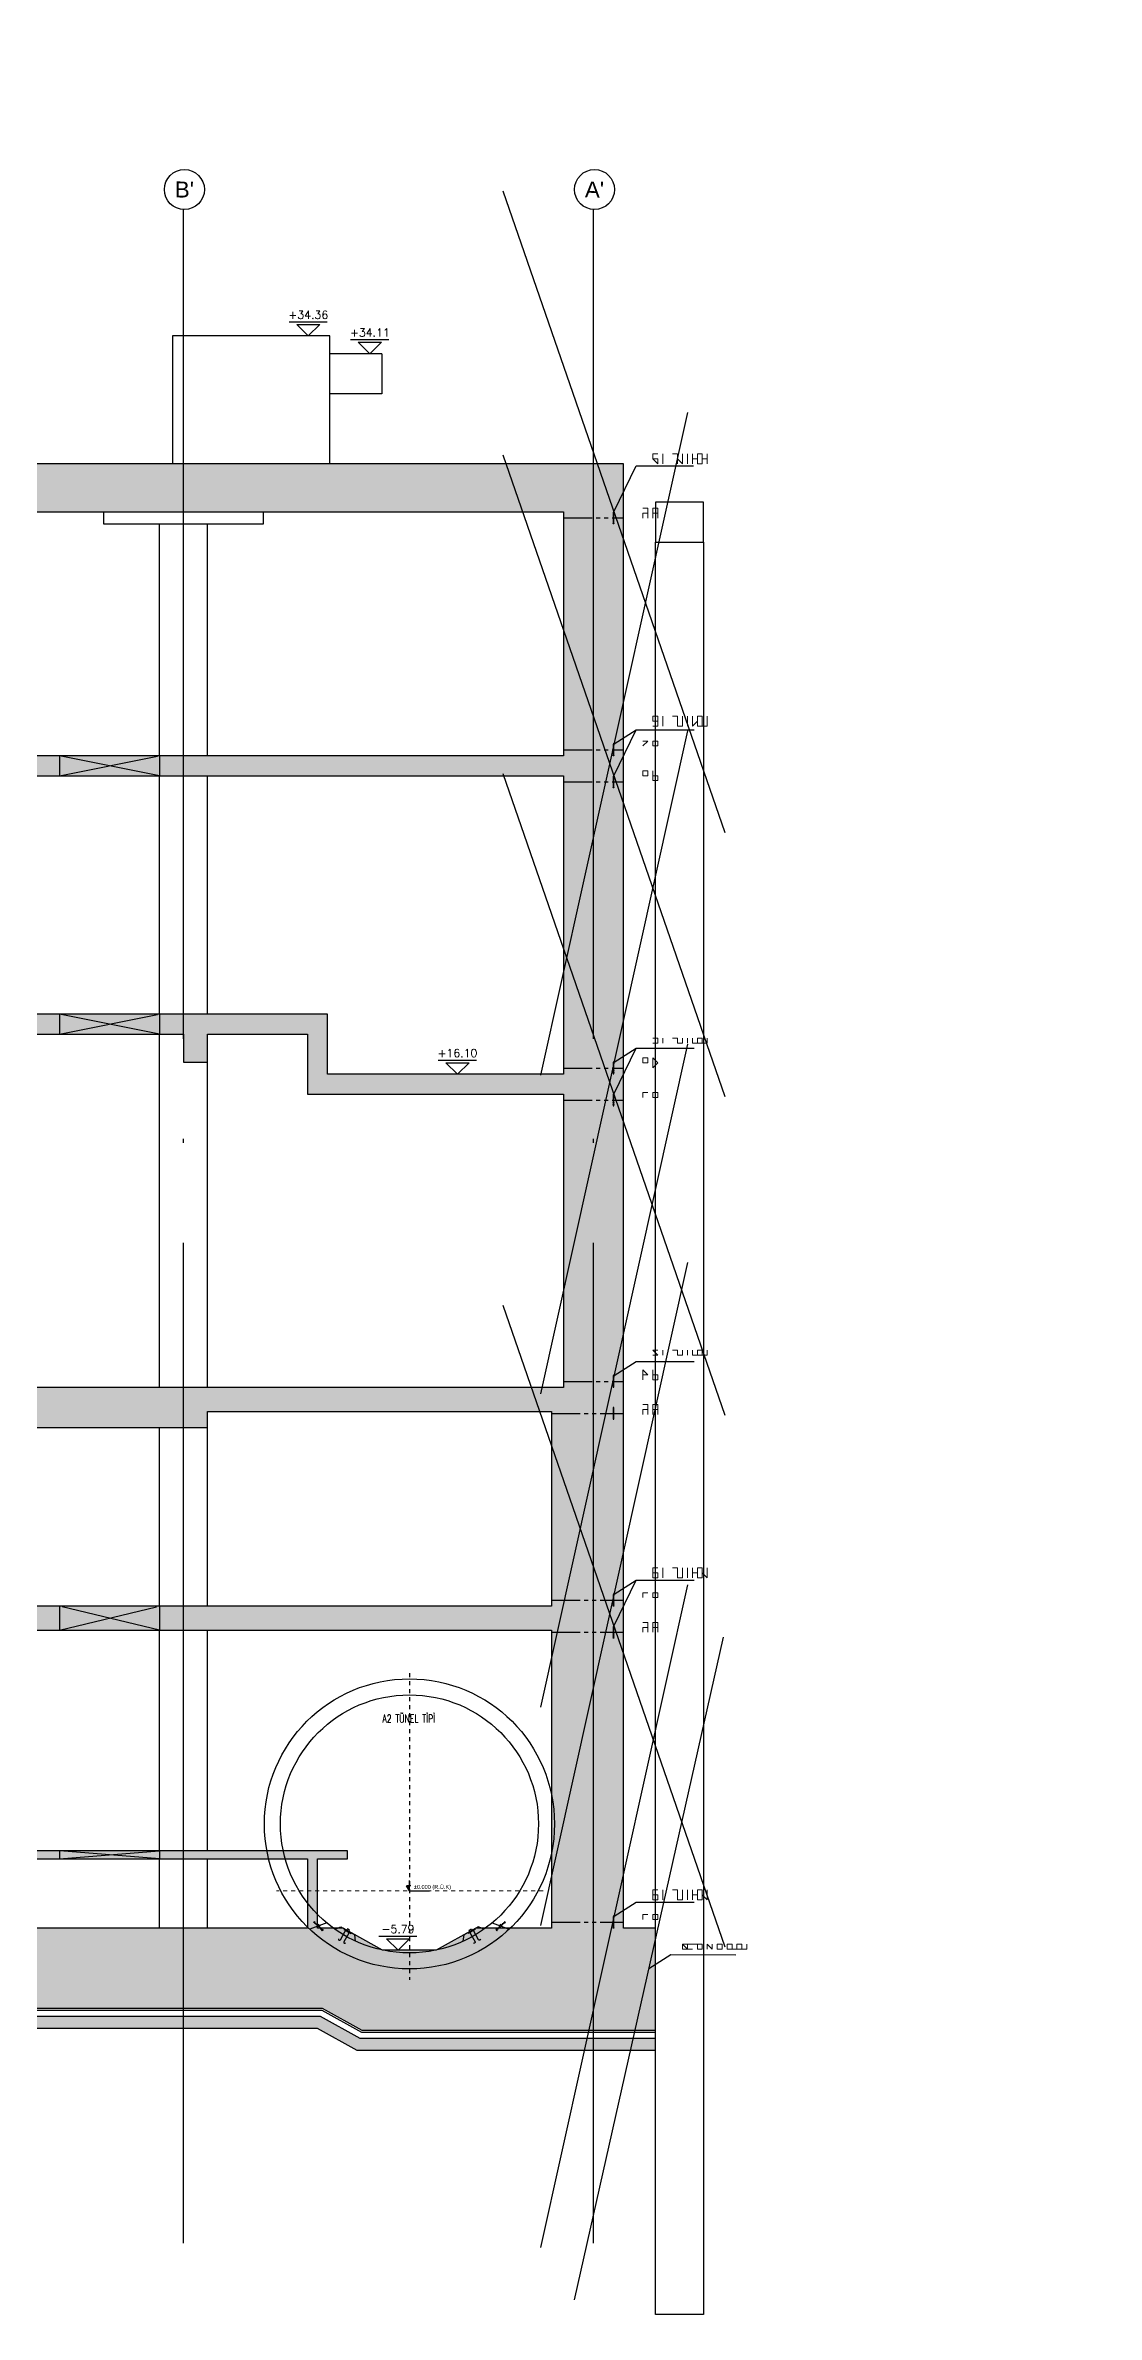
# Model space of a CAD drawing. Header units: millimetres. Extents: x 400382 to 401500, y 4543975 to 4544133.
# Drawn here: x 401087.6 to 401113.9, y 4544007.9 to 4544064.7 of the extents above; entities that cross this region are included whole.
import ezdxf
from ezdxf.enums import TextEntityAlignment as Align

# ---------------------------------------------------------------- set-up
doc = ezdxf.new("R2010")
doc.units = ezdxf.units.MM
for name, pattern in [('ACAD_ISO05W100', [33, 24, -3, 0, -3, 0, -3]), ('AKS', [3, 2.5, -0.25, 0, -0.25]), ('CONTINU', [0]), ('DASHDOT', [1, 0.5, -0.25, 0, -0.25]), ('DASHDOT2', [0.5, 0.25, -0.125, 0, -0.125]), ('HIDDEN', [0.375, 0.25, -0.125])]:
    doc.linetypes.add(name, pattern=pattern)
for name, color, linetype in [('aks prota', 2, 'AKS'), ('AXIS', 8, 'DASHDOT2'), ('caks prota', 4, 'Continuous'), ('görünüş prota', 4, 'Continuous'), ('inşaat derzi prota', 11, 'Continuous'), ('KALIP', 1, 'Continuous'), ('kesit prota', 1, 'Continuous'), ('kesit tarama prota', 252, 'Continuous'), ('KOT', 7, 'Continuous'), ('kot prota', 4, 'Continuous'), ('LINE V2', 7, 'Continuous'), ('merdiven prota', 2, 'Continuous'), ('not prota', 2, 'Continuous'), ('not çizgisi prota', 4, 'Continuous'), ('OLCU', 5, 'Continuous'), ('PRT-CST-rc_level', 6, 'Continuous'), ('PRT-CST-rc_levermark', 4, 'Continuous'), ('st_s_su tutucu', 2, 'Continuous'), ('st_s_ölçü', 4, 'Continuous'), ('taks prota', 7, 'Continuous'), ('WATER STOP_B', 5, 'Continuous')]:
    doc.layers.add(name, color=color, linetype=linetype)
doc.layers.add('PRT-Geo-Axis', color=12, linetype='DASHDOT', lineweight=18)
doc.layers.add('PRT-KD-kazik', color=172, linetype='Continuous', lineweight=25)
doc.styles.add('OLCU', font='romanstw.shx')
doc.styles.add('SIMPLXTW', font='simplxtw.shx', dxfattribs={"width": 0.6, "height": 125})
doc.styles.add('TAKS', font='Arial Unicode.ttf')
doc.styles.add('TEXT250', font='romanstw.shx', dxfattribs={"width": 0.8, "height": 25})
doc.styles.add('TUNNELCONSULT', font='Arial.ttf')
doc.dimstyles.new('1-50', dxfattribs={"dimtxt": 10, "dimasz": 4, "dimexe": 4, "dimexo": 8, "dimgap": 4, "dimtad": 1, "dimdec": 1, "dimrnd": 0.05, "dimzin": 9, "dimdsep": 46, "dimtxsty": 'OLCU', "dimblk1": 'OBLIQUE', "dimblk2": 'OBLIQUE', "dimsah": 1, "dimcen": 2, "dimdle": 4, "dimclrd": 4, "dimclre": 4, "dimclrt": 3, "dimadec": 1, "dimazin": 0, "dimtfac": 1, "dimtdec": 1, "dimtix": 1, "dimtmove": 2, "dimatfit": 3, "dimldrblk": 'OBLIQUE', "dimfxl": 1, "dimtvp": 1, "dimtolj": 1, "dimtzin": 1, "dimarcsym": 0})

# ---------------------------------------------------------------- blocks, each defined once
blk = doc.blocks.new('KOTK5')
at = {"layer": 'PRT-CST-rc_levermark'}
blk.add_line((216.6666666667443, 160), (-213.3333333332557, 160), dxfattribs=at)
blk.add_lwpolyline([(130, 130), (-130, 130), (0, 0)], close=True, dxfattribs=at)
at = {"layer": 'PRT-CST-rc_level', "style": 'OLCU'}
blk.add_attdef('000.00', text='', height=90, dxfattribs=at).set_placement((0, 193.1381784435362), align=Align.CENTER)
blk = doc.blocks.new('_Oblique')
at = {"layer": 'st_s_ölçü', "lineweight": -2}
blk.add_line((-0.5, -0.5), (0.5, 0.5), dxfattribs=at)
blk = doc.blocks.new('D')
at = {"layer": 'st_s_su tutucu', "linetype": 'CONTINU', "ltscale": 0.2}
for p, q in [((-39987.83090962706, 52508.18991963421), (-39992.63090966878, 52508.18991966914)), ((-39992.63090966878, 52508.18991966914), (-39992.63090980848, 52507.38991968935)), ((-39992.63090980848, 52507.38991968935), (-39990.63090962501, 52506.05655179494)), ((-39992.63090980848, 52448.98991960261), (-39990.63090962501, 52450.32328749701)), ((-39992.63090966878, 52448.18991962282), (-39992.63090980848, 52448.98991960261)), ((-39987.83090962706, 52448.18991965774), (-39992.63090966878, 52448.18991962282)), ((-39990.63090992199, 52478.65671955824), (-39991.93117670823, 52478.6567195757)), ((-39991.93117670823, 52478.6567195757), (-39991.93117659182, 52477.72311959402)), ((-39991.93117659182, 52477.72311959402), (-39990.63090987367, 52477.72311951835)), ((-39990.6309096902, 52498.50671976196), (-39991.53117650332, 52498.50671977942)), ((-39991.53117650332, 52498.50671977942), (-39991.53117639622, 52497.87311976865)), ((-39991.53117639622, 52497.87311976865), (-39990.63090970417, 52497.87311978029)), ((-39990.63090980196, 52488.50671968629), (-39991.53117661508, 52488.50671963972)), ((-39991.53117661508, 52488.50671963972), (-39991.53117662905, 52487.87311965806)), ((-39991.53117662905, 52487.87311965806), (-39990.630909937, 52487.87311964059)), ((-39991.53117661508, 52467.87311965223), (-39991.53117662905, 52468.5067196339)), ((-39991.53117662905, 52468.5067196339), (-39990.630909937, 52468.50671965136)), ((-39990.63090980196, 52467.87311960567), (-39991.53117661508, 52467.87311965223)), ((-39991.53117650332, 52457.87311951254), (-39991.53117639622, 52458.50671952331)), ((-39991.53117639622, 52458.50671952331), (-39990.63090970417, 52458.50671951166)), ((-39990.6309096902, 52457.87311953), (-39991.53117650332, 52457.87311951254)), ((-39990.63090962501, 52506.05655179494), (-39990.6309096902, 52498.50671976196)), ((-39990.63090970417, 52497.87311978029), (-39990.63090980196, 52488.50671968629)), ((-39990.630909937, 52487.87311964059), (-39990.63090992199, 52478.65671955824)), ((-39990.630909937, 52468.50671965136), (-39990.63090992199, 52477.72311973372)), ((-39990.63090970417, 52458.50671951166), (-39990.63090980196, 52467.87311960567)), ((-39990.63090962501, 52450.32328749701), (-39990.6309096902, 52457.87311953)), ((-39989.83090974534, 52506.05655187643), (-39987.83090964103, 52507.38991968935)), ((-39989.83090955907, 52498.50671965136), (-39989.83090974534, 52506.05655187643)), ((-39988.9306429881, 52498.50671966883), (-39989.83090955907, 52498.50671965136)), ((-39989.83090992229, 52488.50671961062), (-39989.83090981984, 52497.87311973373)), ((-39989.83090981984, 52497.87311973373), (-39988.93064300207, 52497.87311962313)), ((-39988.93064335132, 52488.50671965136), (-39989.83090992229, 52488.50671961062)), ((-39989.83091007002, 52478.65671960481), (-39989.8309099316, 52487.87311978029)), ((-39989.8309099316, 52487.87311978029), (-39988.93064311383, 52487.87311964059)), ((-39988.53064343977, 52478.65671965137), (-39989.83091007002, 52478.65671960481)), ((-39989.83090998934, 52477.72311965805), (-39988.53064344908, 52477.72311964058)), ((-39989.83091007002, 52477.72311968715), (-39989.8309099316, 52468.50671951166)), ((-39989.8309099316, 52468.50671951166), (-39988.93064311383, 52468.50671965136)), ((-39988.93064335132, 52467.87311964059), (-39989.83090992229, 52467.87311968134)), ((-39989.83090992229, 52467.87311968134), (-39989.83090981984, 52458.50671955823)), ((-39989.83090981984, 52458.50671955823), (-39988.93064300207, 52458.50671966883)), ((-39988.9306429881, 52457.87311962313), (-39989.83090955907, 52457.87311964059)), ((-39989.83090955907, 52457.87311964059), (-39989.83090974534, 52450.32328741552)), ((-39989.83090974534, 52450.32328741552), (-39987.83090964103, 52448.98991960261)), ((-39988.93064300207, 52497.87311962313), (-39988.9306429881, 52498.50671966883)), ((-39988.93064311383, 52487.87311964059), (-39988.93064335132, 52488.50671965136)), ((-39988.93064311383, 52468.50671965136), (-39988.93064335132, 52467.87311964059)), ((-39988.93064300207, 52458.50671966883), (-39988.9306429881, 52457.87311962313)), ((-39988.53064344908, 52477.72311964058), (-39988.53064343977, 52478.65671965137)), ((-39987.83090964103, 52507.38991968935), (-39987.83090962706, 52508.18991963421)), ((-39987.83090964103, 52448.98991960261), (-39987.83090962706, 52448.18991965774))]:
    blk.add_line(p, q, dxfattribs=at)
blk = doc.blocks.new('KESITKOT')
at = {"layer": 'KOT', "linetype": 'Continuous'}
h = blk.add_hatch(dxfattribs=at)
h.set_pattern_fill('ANSI31', color=5, scale=200, angle=45, style=0)
h.set_pattern_definition([(90, (63253.65262141547, -35392.01672234735), (25, 5.329070518200751e-15), [])])
h.paths.add_polyline_path([(-149.9999999999854, 259.8076211353182), (1.455191522836685e-11, 259.8076211353182), (1.455191522836685e-11, 0)])
at = {"layer": 'KOT', "color": 4, "linetype": 'Continuous'}
for p, q in [((75, 259.8076211353182), (-150, 259.8076211353182)), ((0, 0), (-150, 259.8076211353182)), ((0, 0), (0, 519.6152422706364)), ((0, 0), (1000.000000000007, 0))]:
    blk.add_line(p, q, dxfattribs=at)
at = {"layer": 'KOT', "color": 7, "linetype": 'Continuous', "style": 'SIMPLXTW', "width": 0.7}
blk.add_attdef('%%P0.000', (216.1604628276546, 100), '', height=200, dxfattribs=at)
blk = doc.blocks.new('A$C05c5180b')
at = {"layer": 'AXIS', "color": 8, "linetype": 'DASHDOT', "ltscale": 3}
blk.add_line((909.3912549589586, 7722.44834685266), (909.3912549589586, 60.11717005832179), dxfattribs=at)
at = {"layer": 'KALIP'}
for p, q in [((-1158.216603603883, 1480.347913935642), (-1584.995128196402, 1325.013234358143)), ((-955.1455081848253, 1323.956508458934), (-805.5578237442824, 1383.127896259837)), ((-805.5578237442824, 1383.127896259837), (-459.0858499222377, 1183.234996546445)), ((-435.4375488256046, 1024.117156507506), (-459.0858499222377, 1183.234996546445)), ((2254.126142296038, 1024.083354348644), (2277.779467113636, 1183.234996546445)), ((2624.251440935739, 1383.127896259837), (2277.779467113636, 1183.234996546445)), ((2773.87997485706, 1323.94034990633), (2624.251440935739, 1383.127896259837)), ((2976.999113512487, 1480.347913935642), (3403.777638114319, 1325.013234358143))]:
    blk.add_line(p, q, dxfattribs=at)
at = {"layer": 'KALIP', "elevation": 1.568325220887654e-10}
for points in [[(-638.3178820060275, 1332.820720274904), (-658.307197091257, 1298.173479363119), (-606.3364765754086, 1268.18941344331), (-586.3470859328227, 1302.836785317777)], [(2457.011499197484, 1332.820720274904), (2477.000814282655, 1298.173479363119), (2425.030093766836, 1268.18941344331), (2405.04070312425, 1302.836785317777)]]:
    blk.add_lwpolyline(points, close=True, dxfattribs=at)
at = {"layer": 'KALIP'}
for radius in [3625.000000001637, 3225.000000001637]:
    blk.add_circle((909.3912549589586, 3955.348112577434), radius, dxfattribs=at)
at = {"layer": 'LINE V2', "color": 4, "elevation": 1.568325220887654e-10}
for points in [[(-861.3635213346279, 1086.293389983126, 0.9999999999999999), (-818.0545246068796, 1061.306777518941), (-695.6201235323388, 1273.5208614851, -0.414213562373095), (-668.3018798556004, 1280.849815190537), (-616.3310837822792, 1250.865880233527, -0.414213562373095), (-609.0021300768421, 1223.547636556745), (-731.436531151383, 1011.3335525906, 0.9999999999999999), (-688.1275344195601, 986.3469401240873, -0.9999999999999999)], [(2680.057138526085, 1086.293389983126, -0.9999999999999999), (2636.748141798336, 1061.306777518941), (2514.313740723795, 1273.5208614851, 0.414213562373095), (2486.995497046999, 1280.849815190537), (2435.024700973678, 1250.865880233527, 0.414213562373095), (2427.695747268241, 1223.547636556745), (2550.130148342781, 1011.3335525906, -0.9999999999999999), (2506.821151611017, 986.3469401240873, 0.9999999999999999)]]:
    blk.add_lwpolyline(points, format="xyb", dxfattribs=at)
for points in [[(-728.9344752744364, 1315.831072640387), (-555.6984883634141, 1215.884622783684), (-545.7038433777343, 1233.208221474786), (-718.9398302887857, 1333.154671331489)], [(2547.628092465893, 1315.831072640387), (2374.392105554842, 1215.884622783684), (2364.397460569191, 1233.208221474786), (2537.633447480213, 1333.154671331489)]]:
    blk.add_lwpolyline(points, close=True, dxfattribs=at)
at = {"layer": 'PRT-Geo-Axis', "linetype": 'DASHDOT', "ltscale": 3}
blk.add_line((4252.075579508499, 2280.348112586751), (-2415.337623733329, 2280.348112586747), dxfattribs=at)
at = {"layer": 'WATER STOP_B', "color": 3}
for points in [[(-1339.394592402969, 1404.533478117613, 0.5773502691895264), (-1338.563254702429, 1407.896345588633), (-1367.678902246902, 1435.901010371617, 0.5773502691896774), (-1371.006899756656, 1434.939536203816), (-1377.564772060156, 1408.412102845774, -0.5773502691898074), (-1380.892769569866, 1407.450628678002), (-1419.009971933134, 1444.113370697327), (-1423.690610489663, 1439.247044906377), (-1427.115489067583, 1442.541238392889), (-1422.434850510894, 1447.407564183657), (-1449.637249548163, 1473.571985399685), (-1454.317888104735, 1468.705659608793), (-1457.742766682612, 1471.999853095287), (-1453.062128125937, 1476.866178886157), (-1470.262310319697, 1493.410043686126), (-1487.868070861383, 1489.531594276574), (-1492.192412500066, 1493.690929486813), (-1467.236401238682, 1519.636979319323), (-1462.912059599825, 1515.477644109124), (-1466.102975109548, 1497.734385325213), (-1448.902792915716, 1481.190520524946), (-1444.222154359217, 1486.056846315747), (-1440.797275781253, 1482.762652829184), (-1445.477914337811, 1477.896327038306), (-1418.275515300644, 1451.731905822464), (-1413.594876744086, 1456.598231613334), (-1410.169998166166, 1453.304038126793), (-1414.850636722724, 1448.43771233593), (-1383.391193850926, 1418.178685792212, 0.5773502691899163), (-1380.06319634126, 1419.140159959941), (-1373.78243660451, 1444.546637494404, -0.5773502691894145), (-1370.454439094799, 1445.508111662122), (-1328.855492504255, 1405.496480362697, -0.5773502691898413), (-1329.686830204781, 1402.133612891666), (-1354.829865038613, 1394.86967161149, 0.5773502691890604), (-1355.661202739095, 1391.506804140474), (-1324.201759867297, 1361.247777596687), (-1319.521121310696, 1366.114103387543), (-1316.096242732703, 1362.819909901027), (-1320.776881289363, 1357.953584110179), (-1293.574482252297, 1331.789162894293), (-1288.893843695594, 1336.655488685061), (-1285.468965117645, 1333.361295198512), (-1290.149603674334, 1328.494969407708), (-1272.949421480414, 1311.951104607484), (-1255.343660938932, 1315.829554017389), (-1251.019319300191, 1311.67021880703), (-1275.975330561603, 1285.724168974415), (-1280.299672200374, 1289.88350418468), (-1277.108756690868, 1307.626762968932), (-1294.308938884627, 1324.170627768959), (-1298.989577441171, 1319.304301978085), (-1302.414456019018, 1322.598495464601), (-1297.733817462387, 1327.464821255366), (-1324.936216499598, 1353.629242471434), (-1329.616855056142, 1348.762916680564), (-1333.041733634003, 1352.05711016705), (-1328.361095077344, 1356.923435957873), (-1366.478297440597, 1393.586177977104, -0.5773502691892097), (-1365.646959740101, 1396.949045448149)], [(3158.177102320886, 1404.533478117613, -0.5773502691895264), (3157.345764620346, 1407.896345588633), (3186.461412164819, 1435.901010371617, -0.5773502691896774), (3189.789409674573, 1434.939536203816), (3196.347281978073, 1408.412102845774, 0.5773502691898074), (3199.675279487783, 1407.450628678002), (3237.792481851051, 1444.113370697327), (3242.47312040758, 1439.247044906377), (3245.8979989855, 1442.541238392889), (3241.217360428811, 1447.407564183657), (3268.41975946608, 1473.571985399685), (3273.100398022652, 1468.705659608793), (3276.525276600529, 1471.999853095287), (3271.844638043855, 1476.866178886157), (3289.044820237614, 1493.410043686126), (3306.6505807793, 1489.531594276574), (3310.974922417983, 1493.690929486813), (3286.0189111566, 1519.636979319323), (3281.694569517742, 1515.477644109124), (3284.885485027466, 1497.734385325213), (3267.685302833634, 1481.190520524946), (3263.004664277134, 1486.056846315747), (3259.57978569917, 1482.762652829184), (3264.260424255728, 1477.896327038306), (3237.058025218561, 1451.731905822464), (3232.377386662003, 1456.598231613334), (3228.952508084083, 1453.304038126793), (3233.633146640641, 1448.43771233593), (3202.173703768844, 1418.178685792212, -0.5773502691899163), (3198.845706259177, 1419.140159959941), (3192.564946522427, 1444.546637494404, 0.5773502691894145), (3189.236949012717, 1445.508111662122), (3147.638002422173, 1405.496480362697, 0.5773502691898413), (3148.469340122698, 1402.133612891666), (3173.61237495653, 1394.86967161149, -0.5773502691890604), (3174.443712657012, 1391.506804140474), (3142.984269785215, 1361.247777596687), (3138.303631228613, 1366.114103387543), (3134.87875265062, 1362.819909901027), (3139.55939120728, 1357.953584110179), (3112.356992170215, 1331.789162894293), (3107.676353613511, 1336.655488685061), (3104.251475035562, 1333.361295198512), (3108.932113592251, 1328.494969407708), (3091.731931398332, 1311.951104607484), (3074.126170856849, 1315.829554017389), (3069.801829218108, 1311.67021880703), (3094.75784047952, 1285.724168974415), (3099.082182118291, 1289.88350418468), (3095.891266608785, 1307.626762968932), (3113.091448802545, 1324.170627768959), (3117.772087359088, 1319.304301978085), (3121.196965936935, 1322.598495464601), (3116.516327380305, 1327.464821255366), (3143.718726417515, 1353.629242471434), (3148.399364974059, 1348.762916680564), (3151.824243551921, 1352.05711016705), (3147.143604995261, 1356.923435957873), (3185.260807358514, 1393.586177977104, 0.5773502691892097), (3184.429469658018, 1396.949045448149)]]:
    blk.add_lwpolyline(points, format="xyb", close=True, dxfattribs=at)
at = {"layer": 'OLCU'}
ref = blk.add_blockref('KESITKOT', (909.3912549589586, 2280.348112586749), dxfattribs=dict(at, xscale=0.4999999999987873, yscale=0.4999999999987873, zscale=0.4999999999987873))
ref.add_attrib('%%P0.000', '%%P0.000 (R.Ü.K)', (1017.471486372786, 2330.348112586749), dxfattribs={"layer": 'KOT', "color": 1, "linetype": 'Continuous', "height": 100, "style": 'TUNNELCONSULT'})
at = {"layer": 'not prota', "style": 'TEXT250', "width": 0.7}
blk.add_text('A2 TÜNEL TİPİ', height=200, dxfattribs=at).set_placement((891.3685132012033, 6585.382700727812), align=Align.MIDDLE_CENTER)

msp = doc.modelspace()

# ---------------------------------------------------------------- hatches: boundary and pattern name
at = {"layer": 'kesit tarama prota'}
h = msp.add_hatch(color=256, dxfattribs=at)
h.dxf.hatch_style = 1
h.paths.add_polyline_path([(401060.7509246115, 4544054.199164851), (401060.7509246115, 4544057.199164851), (401060.3801042184, 4544057.199164851), (401060.3801042184, 4544052.99916485), (401089.0492861494, 4544052.99916485), (401093.0492861494, 4544052.99916485), (401100.5492876982, 4544052.99916485), (401100.5492876982, 4544046.899164851), (401082.0260924294, 4544046.899164851), (401082.0260924294, 4544046.399164851), (401100.5492876982, 4544046.399164851), (401100.5492876982, 4544038.939164851), (401094.6492876983, 4544038.939164851), (401094.6492876983, 4544040.439164851), (401082.0260924294, 4544040.439164851), (401082.0260924294, 4544039.939164851), (401091.0492861459, 4544039.939164851), (401091.0492861459, 4544039.239164851), (401091.6492861463, 4544039.239164851), (401091.6492861463, 4544039.939164851), (401094.1492876983, 4544039.939164851), (401094.1492876983, 4544038.439164851), (401100.5492876982, 4544038.439164851), (401100.5492876982, 4544031.109164851), (401082.0260924294, 4544031.109164851), (401082.0260924294, 4544030.109164851), (401091.6492861463, 4544030.109164851), (401091.6492861463, 4544030.509164851), (401100.2492876982, 4544030.509164851), (401100.2492876982, 4544025.649164851), (401081.7993163501, 4544025.649164851), (401081.7993163501, 4544025.049164851), (401100.2492876982, 4544025.049164851), (401100.2492876982, 4544017.599164851), (401098.3586209968, 4544017.599164851), (401097.3693314567, 4544017.049164851), (401096.0292422033, 4544017.049164851), (401095.0399526632, 4544017.599164851), (401094.3987081731, 4544017.599164851), (401094.3987081731, 4544019.329164851), (401095.149286146, 4544019.329164851), (401095.149286146, 4544019.529164851), (401066.2492861459, 4544019.529164851), (401066.2492861459, 4544019.329164851), (401066.9987089769, 4544019.329164851), (401066.9987089769, 4544017.599164851), (401066.3586180345, 4544017.599164851), (401065.3693284944, 4544017.049164851), (401064.029239241, 4544017.049164851), (401063.0399497007, 4544017.599164851), (401061.149286146, 4544017.599164851), (401061.149286146, 4544025.049164851), (401077.0492861459, 4544025.049164851), (401077.0492861459, 4544024.449164851), (401077.8492967125, 4544024.449164851), (401077.8492967125, 4544025.049164851), (401079.5993163469, 4544025.049164851), (401079.5993163469, 4544025.649164851), (401061.1509348645, 4544025.649164851), (401061.1509348645, 4544030.109164851), (401078.850513363, 4544030.109164851), (401078.850513363, 4544031.109164851), (401077.9826482239, 4544031.109164851), (401077.9826482239, 4544033.409164851), (401078.477075415, 4544033.409164851), (401078.477075415, 4544033.809164851), (401070.5662403584, 4544033.809164851), (401070.5662403584, 4544033.409164851), (401077.6118278303, 4544033.409164851), (401077.6118278303, 4544031.109164851), (401069.3551557653, 4544031.109164851), (401069.3551557653, 4544033.809164851), (401062.1609781119, 4544033.809164851), (401062.1609781119, 4544033.409164851), (401062.6554053032, 4544033.409164851), (401062.655405303, 4544031.109164851), (401059.3492861462, 4544031.109164851), (401059.3492861462, 4544017.851146451), (401058.5492877001, 4544017.851146449), (401058.5492877001, 4544015.049164851), (401078.6624856114, 4544015.049164851), (401078.9374856113, 4544015.599164851), (401079.0993163469, 4544015.599164851), (401079.0993163469, 4544017.599164851), (401067.2487089694, 4544017.599164851), (401067.2487089694, 4544019.329164851), (401094.1487081803, 4544019.329164851), (401094.1487081803, 4544017.599164851), (401082.2993163501, 4544017.599164851), (401082.2993163501, 4544015.599164851), (401094.5213753022, 4544015.599164851), (401095.5106648423, 4544015.049164851), (401097.8879088177, 4544015.049164851), (401098.8771983581, 4544015.049164851), (401102.8492874843, 4544015.049164851), (401102.8492874843, 4544017.59916485), (401102.0492876982, 4544017.59916485), (401102.0492876982, 4544054.199164851)])
h.paths.add_polyline_path([(401068.8447652801, 4544033.409164851), (401068.8447652801, 4544031.109164851), (401063.0262256961, 4544031.109164851), (401063.0262256961, 4544033.409164851)], flags=16)
h = msp.add_hatch(dxfattribs=at)
h.set_pattern_fill('AR-CONC', color=253, scale=0.001, angle=3.428637946617671e-11)
h.set_pattern_definition([(50.00000000003427, (401279.7397974755, 4543709.659362201), (0.1821846689960135, -0.01593908553879405), [0.01905, -0.20955]), (355.0000000000343, (401279.7397974755, 4543709.659362201), (-0.03524342142508365, 0.1910568452390141), [0.01524, -0.16764058417]), (100.4514447000342, (401279.7549794824, 4543709.658033947), (0.1469412470902485, 0.1751177519122831), [0.01619000879999999, -0.1780902445999997]), (46.18420000003428, (401279.7397974755, 4543709.710162201), (0.2710790408921551, -0.04204232793256493), [0.028575, -0.314325]), (96.6355576100341, (401279.7623873753, 4543709.7066587), (0.2374041340513549, 0.2474261245978636), [0.02428502313999998, -0.2671356081599997]), (351.1841511700343, (401279.7397974755, 4543709.710162201), (0.237404134064829, 0.2474261245856747), [0.02285996707, -0.25145973192]), (21.00000000003428, (401279.7651974754, 4543709.6974622), (0.1516143912691937, -0.1022651981869969), [0.01905, -0.20955]), (326.0000000000343, (401279.7651974754, 4543709.6974622), (0.06180202834753685, 0.1841879661223562), [0.01524, -0.16764]), (71.45144500003427, (401279.777832008, 4543709.6889401), (0.2134164192786671, 0.08192276888603296), [0.0161900088, -0.1780899376]), (37.50000000003422, (401279.7397974755, 4543709.659362201), (0.00308860325054122, 0.08455503887315496), [0, -0.1656079999999995, 0, -0.1701799999999995, 0, -0.1682749999999995]), (7.500000000034292, (401279.7397974755, 4543709.659362201), (0.0668196625102458, 0.1001805748181595), [0, -0.09702799999999993, 0, -0.1617979999999999, 0, -0.06413499999999997]), (327.5000000000343, (401279.6831554754, 4543709.659362201), (0.1355905951668748, -0.005728743992592289), [0, -0.0635, 0, -0.19812, 0, -0.26289]), (317.5000000000343, (401279.6577554755, 4543709.659362201), (0.1481291813860028, 0.02542649103342167), [0, -0.08255000000000001, 0, -0.131572, 0, -0.18669])])
h.paths.add_polyline_path([(401063.4588041438, 4544014.849164851), (401062.0162732191, 4544014.851146451), (401058.5492877015, 4544014.851146451), (401058.5492877015, 4544014.551146451), (401061.938486615, 4544014.551146451), (401063.3810175397, 4544014.549164851), (401078.9715026058, 4544014.549164851), (401079.2465026057, 4544015.099164851), (401094.3917309619, 4544015.099164851), (401095.381020502, 4544014.549164851), (401098.0175531581, 4544014.549164851), (401099.0068426982, 4544014.549164851), (401102.8492874843, 4544014.549164851), (401102.8492874843, 4544014.849164851), (401098.929056094, 4544014.849164851), (401097.9397665539, 4544014.849164851), (401095.4588071061, 4544014.849164851), (401094.469517566, 4544015.399164851), (401079.0610924091, 4544015.399164851), (401078.7860924092, 4544014.849164851)])

# ---------------------------------------------------------------- linework, layer by layer
at = {"layer": 'aks prota', "ltscale": 10}
for p, q in [((401091.0492861459, 4544009.724315195), (401091.0492861459, 4544060.552820121)), ((401101.2992876982, 4544009.724315195), (401101.2992876982, 4544060.552820121))]:
    msp.add_line(p, q, dxfattribs=at)
at = {"layer": 'caks prota', "ltscale": 0.05}
for centre in [(401091.0739978529, 4544061.052209079), (401101.3239994051, 4544061.052209079)]:
    msp.add_circle(centre, 0.5, dxfattribs=at)
at = {"layer": 'görünüş prota'}
for p, q in [((401090.4492861463, 4544046.899164851), (401090.4492861463, 4544052.699164851)), ((401091.6492861463, 4544046.899164851), (401091.6492861463, 4544052.699164851)), ((401090.4492861463, 4544040.439164851), (401090.4492861463, 4544046.399164851)), ((401091.6492861463, 4544040.439164851), (401091.6492861463, 4544046.399164851)), ((401090.4492861463, 4544031.109164851), (401090.4492861463, 4544039.939164851)), ((401091.6492861463, 4544031.109164851), (401091.6492861463, 4544039.239164851)), ((401090.4492861463, 4544025.649164851), (401090.4492861463, 4544030.109164851)), ((401091.6492861463, 4544025.649164851), (401091.6492861463, 4544030.109164851)), ((401090.4492861461, 4544019.529164851), (401090.4492861461, 4544025.049164851)), ((401091.6492861458, 4544019.529164851), (401091.6492861458, 4544025.049164851)), ((401090.4492861461, 4544017.599164851), (401090.4492861461, 4544019.329164851)), ((401091.6492861458, 4544017.599164851), (401091.6492861458, 4544019.329164851)), ((401078.9683873109, 4544015.549164851), (401094.508410868, 4544015.549164851)), ((401094.508410868, 4544015.549164851), (401095.4977004083, 4544014.99916485)), ((401095.4977004083, 4544014.99916485), (401102.8492874843, 4544014.99916485))]:
    msp.add_line(p, q, dxfattribs=at)
for points in [[(401094.7092876981, 4544054.199164851), (401094.7092876981, 4544057.399164851), (401090.775594305, 4544057.399164851), (401090.775594305, 4544054.199164851)], [(401096.0092876982, 4544056.949164851), (401096.0092876982, 4544055.949164851), (401094.7092876981, 4544055.949164851)], [(401096.0092876982, 4544056.949164851), (401094.7092876984, 4544056.949164851)], [(401089.0492861494, 4544052.99916485), (401089.0492861494, 4544052.699164851), (401093.0492861459, 4544052.699164851), (401093.0492861494, 4544052.99916485)], [(401058.5492877015, 4544014.55114645), (401061.938486615, 4544014.551146451), (401063.3810175397, 4544014.549164851), (401078.9715026058, 4544014.549164851), (401079.2465026057, 4544015.099164851), (401094.3917309619, 4544015.099164851), (401095.381020502, 4544014.549164851), (401098.0175531581, 4544014.549164851), (401099.0068426982, 4544014.549164851), (401102.8492874843, 4544014.549164851), (401102.8492874843, 4544015.599164851), (401102.8492874843, 4544015.599164851)], [(401058.5492877015, 4544014.851146448), (401062.0162732191, 4544014.851146451), (401063.4588041438, 4544014.849164851), (401078.7860924092, 4544014.849164851), (401079.0610924091, 4544015.399164851), (401094.469517566, 4544015.399164851), (401095.4588071061, 4544014.849164851), (401097.9397665539, 4544014.849164851), (401098.929056094, 4544014.849164851), (401102.8492874843, 4544014.849164851)]]:
    msp.add_lwpolyline(points, dxfattribs=at)
at = {"layer": 'inşaat derzi prota', "linetype": 'ACAD_ISO05W100', "ltscale": 0.03}
for points in [[(401100.5492876982, 4544052.84916485), (401102.0492876982, 4544052.84916485)], [(401100.5492876982, 4544047.04916485), (401102.0492876982, 4544047.04916485)], [(401100.5492876982, 4544046.24916485), (401102.0492876982, 4544046.24916485)], [(401100.5492876982, 4544039.08916485), (401102.0492876982, 4544039.08916485)], [(401100.5492876982, 4544038.28916485), (401102.0492876982, 4544038.28916485)], [(401100.5492876982, 4544031.25916485), (401102.0492876982, 4544031.25916485)], [(401100.2492876982, 4544030.45916485), (401102.0492876982, 4544030.45916485)], [(401100.2492876982, 4544025.79916485), (401102.0492876982, 4544025.79916485)], [(401100.2492876982, 4544024.99916485), (401102.0492876982, 4544024.99916485)], [(401100.2492876982, 4544017.74916485), (401102.0492876982, 4544017.74916485)]]:
    msp.add_lwpolyline(points, dxfattribs=at)
at = {"layer": 'kesit prota'}
for points in [[(401060.3801042184, 4544057.199164851), (401060.3801042184, 4544052.99916485), (401089.0492861494, 4544052.99916485), (401089.0492861494, 4544052.99916485), (401093.0492861494, 4544052.99916485), (401093.0492861494, 4544052.99916485)], [(401082.2993163501, 4544015.599164851), (401094.5213753022, 4544015.599164851), (401095.5106648423, 4544015.049164851), (401097.8879088177, 4544015.049164851), (401098.8771983581, 4544015.049164851), (401102.8492874843, 4544015.049164851), (401102.8492874843, 4544017.59916485), (401102.0492876982, 4544017.59916485), (401102.0492876982, 4544054.199164851), (401060.7509246115, 4544054.199164851)], [(401093.0492861494, 4544052.99916485), (401100.5492876982, 4544052.99916485), (401100.5492876982, 4544046.899164851), (401082.0260924294, 4544046.899164851)], [(401082.0260924294, 4544046.399164851), (401100.5492876982, 4544046.399164851), (401100.5492876982, 4544038.939164851), (401094.6492876983, 4544038.939164851), (401094.6492876983, 4544040.439164851), (401082.0260924294, 4544040.439164851)], [(401082.0260924294, 4544039.939164851), (401091.0492861459, 4544039.939164851), (401091.0492861459, 4544039.239164851), (401091.6492861463, 4544039.239164851), (401091.6492861463, 4544039.939164851), (401094.1492876983, 4544039.939164851), (401094.1492876983, 4544038.439164851), (401100.5492876982, 4544038.439164851), (401100.5492876982, 4544031.109164851), (401082.0260924294, 4544031.109164851)], [(401082.0260924294, 4544030.109164851), (401091.6492861463, 4544030.109164851), (401091.6492861463, 4544030.509164851), (401100.2492876982, 4544030.509164851), (401100.2492876982, 4544025.649164851), (401081.7993163501, 4544025.649164851)], [(401081.7993163501, 4544025.049164851), (401100.2492876982, 4544025.049164851), (401100.2492876982, 4544017.599164851), (401098.3586209968, 4544017.599164851), (401097.3693314567, 4544017.049164851), (401096.0292422033, 4544017.049164851), (401095.0399526632, 4544017.599164851), (401094.3987081731, 4544017.599164851), (401094.3987081731, 4544019.329164851), (401095.149286146, 4544019.329164851), (401095.149286146, 4544019.529164851), (401066.2492861459, 4544019.529164851)], [(401067.2487089694, 4544019.329164851), (401094.1487081803, 4544019.329164851), (401094.1487081803, 4544017.599164851), (401082.2993163501, 4544017.599164851)]]:
    msp.add_lwpolyline(points, dxfattribs=at)
at = {"layer": 'merdiven prota', "linetype": 'HIDDEN', "ltscale": 10}
for points in [[(401087.9492581652, 4544046.899164851), (401087.9491182412, 4544046.399164851), (401090.449315425, 4544046.899164851), (401090.4492861498, 4544046.399164851), (401087.9492581652, 4544046.899164851)], [(401087.949286148, 4544040.439164851), (401087.9491182391, 4544039.939164852), (401090.4492861463, 4544040.439164851), (401090.449286148, 4544039.939164852), (401087.949286148, 4544040.439164851)], [(401087.949286148, 4544025.649164851), (401087.9491182391, 4544025.049164851), (401090.449286148, 4544025.649164851), (401090.449286148, 4544025.049164851), (401087.949286148, 4544025.649164851)], [(401087.9492861459, 4544019.529164851), (401087.9492861459, 4544019.329164851), (401090.4492861459, 4544019.529164851), (401090.4492861459, 4544019.329164851), (401087.9492861459, 4544019.529164851)]]:
    msp.add_lwpolyline(points, dxfattribs=at)
at = {"layer": 'PRT-KD-kazik', "color": 3}
for points in [[(401104.0492876251, 4544053.2391647), (401102.8492874834, 4544053.2391647), (401102.8492874834, 4544052.239164701), (401104.0492876251, 4544052.239164701)], [(401102.8492874843, 4544052.239164859), (401104.0492876251, 4544052.239164859), (401104.0492876251, 4544007.93916486), (401102.8492874843, 4544007.93916486)]]:
    msp.add_lwpolyline(points, close=True, dxfattribs=at)
at = {"layer": 'st_s_ölçü', "color": 6, "lineweight": 0}
for points in [[(401102.9051166717, 4544054.446972531), (401102.7813570474, 4544054.446972531), (401102.7813570474, 4544054.323212907), (401102.9051166717, 4544054.323212907), (401102.9051166717, 4544054.199453282), (401102.7813570474, 4544054.323212907)], [(401103.2763955446, 4544054.446972531), (401103.4001551692, 4544054.446972531)], [(401103.4001551692, 4544054.446972531), (401103.4001551692, 4544054.199453282)], [(401103.4001551692, 4544054.446972531), (401103.4001551692, 4544054.323212907), (401103.5239147935, 4544054.199453282), (401103.5239147935, 4544054.323212907), (401103.5239147935, 4544054.446972531)], [(401103.6476744178, 4544054.446972531), (401103.6476744178, 4544054.199453282)], [(401103.7714340421, 4544054.446972531), (401103.7714340421, 4544054.323212907), (401103.7714340421, 4544054.199453282), (401103.7714340421, 4544054.323212907), (401103.8951936665, 4544054.323212907), (401103.8951936665, 4544054.446972531)], [(401104.0189532908, 4544054.446972531), (401103.8951936665, 4544054.446972531), (401103.8951936665, 4544054.323212907), (401103.8951936665, 4544054.199453282), (401104.0189532908, 4544054.199453282), (401104.0189532908, 4544054.323212907)], [(401104.0189532908, 4544054.446972531), (401104.0189532908, 4544054.323212907), (401104.1427129151, 4544054.323212907), (401104.1427129151, 4544054.199453282), (401104.1427129151, 4544054.323212907), (401104.1427129151, 4544054.446972531)], [(401102.5338377985, 4544053.085616663), (401102.6575974231, 4544053.085616663), (401102.6575974231, 4544052.961857039), (401102.5338377985, 4544052.961857039)], [(401102.6575974231, 4544052.961857039), (401102.6575974231, 4544052.838097415)], [(401102.9051166717, 4544052.961857039), (401102.9051166717, 4544052.838097415)], [(401102.9051166717, 4544047.763952816), (401102.9051166717, 4544047.88771244), (401102.7813570474, 4544047.88771244), (401102.7813570474, 4544047.763952816), (401102.9051166717, 4544047.763952816), (401102.9051166717, 4544047.640193191), (401102.7813570474, 4544047.640193191)], [(401103.2763955446, 4544047.88771244), (401103.4001551692, 4544047.88771244)], [(401103.4001551692, 4544047.88771244), (401103.4001551692, 4544047.640193191)], [(401103.4001551692, 4544047.88771244), (401103.4001551692, 4544047.763952816), (401103.4001551692, 4544047.640193191), (401103.5239147935, 4544047.640193191), (401103.5239147935, 4544047.763952816), (401103.5239147935, 4544047.88771244)], [(401103.6476744178, 4544047.88771244), (401103.6476744178, 4544047.640193191)], [(401103.7714340421, 4544047.88771244), (401103.7714340421, 4544047.763952816), (401103.7714340421, 4544047.640193191), (401103.8951936665, 4544047.763952816), (401103.8951936665, 4544047.88771244)], [(401104.0189532908, 4544047.763952816), (401104.0189532908, 4544047.88771244), (401103.8951936665, 4544047.88771244), (401103.8951936665, 4544047.763952816), (401103.8951936665, 4544047.640193191), (401104.0189532908, 4544047.640193191)], [(401104.0189532908, 4544047.88771244), (401104.0189532908, 4544047.763952816), (401104.0189532908, 4544047.640193191), (401104.1427129151, 4544047.640193191), (401104.1427129151, 4544047.763952816), (401104.1427129151, 4544047.88771244)], [(401102.5338377985, 4544047.268914319), (401102.6575974231, 4544047.268914319), (401102.5338377985, 4544047.145154694)], [(401102.9051166717, 4544039.843336857), (401102.7813570474, 4544039.843336857), (401102.9051166717, 4544039.843336857), (401102.9051166717, 4544039.719577233), (401102.7813570474, 4544039.719577233)], [(401103.2763955446, 4544039.843336857), (401103.4001551692, 4544039.843336857)], [(401103.4001551692, 4544039.843336857), (401103.4001551692, 4544039.719577233)], [(401103.4001551692, 4544039.843336857), (401103.4001551692, 4544039.719577233), (401103.5239147935, 4544039.719577233), (401103.5239147935, 4544039.843336857)], [(401103.6476744178, 4544039.843336857), (401103.6476744178, 4544039.719577233)], [(401103.7714340421, 4544039.843336857), (401103.7714340421, 4544039.719577233), (401103.8951936665, 4544039.719577233), (401103.8951936665, 4544039.843336857)], [(401104.0189532908, 4544039.843336857), (401103.8951936665, 4544039.843336857), (401103.8951936665, 4544039.719577233), (401104.0189532908, 4544039.719577233)], [(401104.0189532908, 4544039.843336857), (401104.0189532908, 4544039.719577233), (401104.1427129151, 4544039.719577233), (401104.1427129151, 4544039.843336857)], [(401102.5338377985, 4544039.348298361), (401102.5338377985, 4544039.224538735), (401102.5338377985, 4544039.348298361), (401102.6575974231, 4544039.348298361), (401102.6575974231, 4544039.224538735), (401102.5338377985, 4544039.224538735)], [(401102.5338377985, 4544038.48198099), (401102.6575974231, 4544038.48198099), (401102.5338377985, 4544038.48198099), (401102.5338377985, 4544038.358221365)], [(401102.9051166717, 4544032.046480523), (401102.7813570474, 4544032.046480523), (401102.9051166717, 4544031.922720899), (401102.7813570474, 4544031.922720899)], [(401103.2763955446, 4544032.046480523), (401103.4001551692, 4544032.046480523)], [(401103.4001551692, 4544032.046480523), (401103.4001551692, 4544031.922720899)], [(401103.4001551692, 4544032.046480523), (401103.4001551692, 4544031.922720899), (401103.5239147935, 4544031.922720899), (401103.5239147935, 4544032.046480523)], [(401103.6476744178, 4544032.046480523), (401103.6476744178, 4544031.922720899)], [(401103.7714340421, 4544032.046480523), (401103.7714340421, 4544031.922720899), (401103.8951936665, 4544031.922720899), (401103.8951936665, 4544032.046480523)], [(401104.0189532908, 4544032.046480523), (401103.8951936665, 4544032.046480523), (401103.8951936665, 4544031.922720899), (401104.0189532908, 4544031.922720899)], [(401104.0189532908, 4544032.046480523), (401104.0189532908, 4544031.922720899), (401104.1427129151, 4544031.922720899), (401104.1427129151, 4544032.046480523)], [(401102.5338377985, 4544031.427682402), (401102.5338377985, 4544031.551442026), (401102.6575974231, 4544031.427682402), (401102.5338377985, 4544031.427682402), (401102.5338377985, 4544031.303922777)], [(401102.5338377985, 4544030.685124655), (401102.6575974231, 4544030.685124655), (401102.6575974231, 4544030.561365031), (401102.5338377985, 4544030.561365031)], [(401102.9051166717, 4544026.601057052), (401102.7813570474, 4544026.601057052), (401102.7813570474, 4544026.477297427), (401102.9051166717, 4544026.477297427), (401102.9051166717, 4544026.353537803), (401102.7813570474, 4544026.353537803), (401102.7813570474, 4544026.477297427)], [(401103.2763955446, 4544026.601057052), (401103.4001551692, 4544026.601057052)], [(401103.4001551692, 4544026.601057052), (401103.4001551692, 4544026.353537803)], [(401103.4001551692, 4544026.601057052), (401103.4001551692, 4544026.477297427), (401103.4001551692, 4544026.353537803), (401103.5239147935, 4544026.353537803), (401103.5239147935, 4544026.477297427), (401103.5239147935, 4544026.601057052)], [(401103.6476744178, 4544026.601057052), (401103.6476744178, 4544026.353537803)], [(401103.7714340421, 4544026.601057052), (401103.7714340421, 4544026.477297427), (401103.7714340421, 4544026.353537803), (401103.7714340421, 4544026.477297427), (401103.8951936665, 4544026.477297427), (401103.8951936665, 4544026.601057052)], [(401104.0189532908, 4544026.601057052), (401103.8951936665, 4544026.601057052), (401103.8951936665, 4544026.477297427), (401103.8951936665, 4544026.353537803), (401104.0189532908, 4544026.353537803), (401104.0189532908, 4544026.477297427)], [(401104.0189532908, 4544026.601057052), (401104.0189532908, 4544026.477297427), (401104.1427129151, 4544026.353537803), (401104.1427129151, 4544026.477297427), (401104.1427129151, 4544026.601057052)], [(401102.5338377985, 4544025.98225893), (401102.6575974231, 4544025.98225893), (401102.5338377985, 4544025.98225893), (401102.5338377985, 4544025.858499305)], [(401102.5338377985, 4544025.239701184), (401102.6575974231, 4544025.239701184), (401102.6575974231, 4544025.115941559), (401102.5338377985, 4544025.115941559)], [(401102.6575974231, 4544025.115941559), (401102.6575974231, 4544024.992181935)], [(401102.9051166717, 4544025.115941559), (401102.9051166717, 4544024.992181935)], [(401102.9051166717, 4544018.556681468), (401102.7813570474, 4544018.556681468), (401102.7813570474, 4544018.432921845), (401102.9051166717, 4544018.432921845), (401102.9051166717, 4544018.30916222), (401102.7813570474, 4544018.30916222), (401102.7813570474, 4544018.432921845)], [(401103.2763955446, 4544018.556681468), (401103.4001551692, 4544018.556681468)], [(401103.4001551692, 4544018.556681468), (401103.4001551692, 4544018.30916222)], [(401103.4001551692, 4544018.556681468), (401103.4001551692, 4544018.432921845), (401103.4001551692, 4544018.30916222), (401103.5239147935, 4544018.30916222), (401103.5239147935, 4544018.432921845), (401103.5239147935, 4544018.556681468)], [(401103.6476744178, 4544018.556681468), (401103.6476744178, 4544018.30916222)], [(401103.7714340421, 4544018.556681468), (401103.7714340421, 4544018.432921845), (401103.7714340421, 4544018.30916222), (401103.7714340421, 4544018.432921845), (401103.8951936665, 4544018.432921845), (401103.8951936665, 4544018.556681468)], [(401104.0189532908, 4544018.556681468), (401103.8951936665, 4544018.556681468), (401103.8951936665, 4544018.432921845), (401103.8951936665, 4544018.30916222), (401104.0189532908, 4544018.30916222), (401104.0189532908, 4544018.432921845)], [(401104.0189532908, 4544018.556681468), (401104.0189532908, 4544018.432921845), (401104.1427129151, 4544018.30916222), (401104.1427129151, 4544018.432921845), (401104.1427129151, 4544018.556681468)], [(401102.5338377985, 4544017.937883346), (401102.6575974231, 4544017.937883346), (401102.5338377985, 4544017.937883346), (401102.5338377985, 4544017.814123723)], [(401103.5239147935, 4544017.071565976), (401103.5239147935, 4544017.195325601), (401103.6476744178, 4544017.195325601), (401103.5239147935, 4544017.195325601)], [(401103.5239147935, 4544017.195325601), (401103.6476744178, 4544017.071565976), (401103.5239147935, 4544017.071565976)], [(401103.6476744178, 4544017.071565976), (401103.6476744178, 4544017.195325601), (401103.7714340421, 4544017.195325601)], [(401103.6476744178, 4544017.195325601), (401103.7714340421, 4544017.195325601)], [(401103.6476744178, 4544017.071565976), (401103.7714340421, 4544017.071565976)], [(401103.7714340421, 4544017.195325601), (401103.8951936665, 4544017.195325601)], [(401103.8951936665, 4544017.195325601), (401103.8951936665, 4544017.071565976)], [(401104.1427129151, 4544017.071565976), (401104.1427129151, 4544017.195325601), (401104.2664725396, 4544017.071565976), (401104.2664725396, 4544017.195325601)], [(401104.7615110369, 4544017.195325601), (401104.7615110369, 4544017.071565976), (401104.8852706612, 4544017.071565976)], [(401105.0090302858, 4544017.195325601), (401104.8852706612, 4544017.195325601), (401104.8852706612, 4544017.071565976), (401105.0090302858, 4544017.071565976)], [(401105.0090302858, 4544017.195325601), (401105.0090302858, 4544017.071565976), (401105.1327899101, 4544017.071565976), (401105.1327899101, 4544017.195325601)]]:
    msp.add_lwpolyline(points, dxfattribs=at)
for points in [[(401103.028876296, 4544054.446972531), (401103.028876296, 4544054.323212907), (401103.028876296, 4544054.199453282), (401103.028876296, 4544054.323212907), (401103.028876296, 4544054.446972531)], [(401102.5338377985, 4544052.961857039), (401102.5338377985, 4544052.838097415), (401102.5338377985, 4544052.961857039)], [(401102.7813570474, 4544052.838097415), (401102.7813570474, 4544053.085616663), (401102.9051166717, 4544053.085616663), (401102.9051166717, 4544052.961857039), (401102.7813570474, 4544052.961857039), (401102.7813570474, 4544052.838097415)], [(401103.028876296, 4544047.88771244), (401103.028876296, 4544047.763952816), (401103.028876296, 4544047.640193191), (401103.028876296, 4544047.763952816), (401103.028876296, 4544047.88771244)], [(401102.7813570474, 4544047.145154694), (401102.7813570474, 4544047.268914319), (401102.9051166717, 4544047.268914319), (401102.9051166717, 4544047.145154694), (401102.7813570474, 4544047.145154694)], [(401102.5338377985, 4544046.402596948), (401102.5338377985, 4544046.526356572), (401102.6575974231, 4544046.526356572), (401102.6575974231, 4544046.402596948), (401102.5338377985, 4544046.402596948)], [(401102.7813570474, 4544046.278837324), (401102.7813570474, 4544046.526356572), (401102.7813570474, 4544046.402596948), (401102.9051166717, 4544046.402596948), (401102.9051166717, 4544046.278837324), (401102.7813570474, 4544046.278837324)], [(401103.028876296, 4544039.843336857), (401103.028876296, 4544039.719577233), (401103.028876296, 4544039.843336857)], [(401102.7813570474, 4544039.100779111), (401102.7813570474, 4544039.348298361), (401102.9051166717, 4544039.224538735), (401102.7813570474, 4544039.100779111)], [(401102.7813570474, 4544038.358221365), (401102.7813570474, 4544038.48198099), (401102.9051166717, 4544038.48198099), (401102.9051166717, 4544038.358221365), (401102.7813570474, 4544038.358221365)], [(401103.028876296, 4544032.046480523), (401103.028876296, 4544031.922720899), (401103.028876296, 4544032.046480523)], [(401102.7813570474, 4544031.303922777), (401102.7813570474, 4544031.551442026), (401102.7813570474, 4544031.427682402), (401102.9051166717, 4544031.427682402), (401102.9051166717, 4544031.303922777), (401102.7813570474, 4544031.303922777)], [(401102.5338377985, 4544030.561365031), (401102.5338377985, 4544030.437605406), (401102.5338377985, 4544030.561365031)], [(401102.6575974231, 4544030.561365031), (401102.6575974231, 4544030.437605406), (401102.6575974231, 4544030.561365031)], [(401102.7813570474, 4544030.437605406), (401102.7813570474, 4544030.685124655), (401102.9051166717, 4544030.685124655), (401102.9051166717, 4544030.561365031), (401102.7813570474, 4544030.561365031), (401102.7813570474, 4544030.437605406)], [(401102.9051166717, 4544030.561365031), (401102.9051166717, 4544030.437605406), (401102.9051166717, 4544030.561365031)], [(401103.028876296, 4544026.601057052), (401103.028876296, 4544026.477297427), (401103.028876296, 4544026.353537803), (401103.028876296, 4544026.477297427), (401103.028876296, 4544026.601057052)], [(401102.7813570474, 4544025.858499305), (401102.7813570474, 4544025.98225893), (401102.9051166717, 4544025.98225893), (401102.9051166717, 4544025.858499305), (401102.7813570474, 4544025.858499305)], [(401102.5338377985, 4544025.115941559), (401102.5338377985, 4544024.992181935), (401102.5338377985, 4544025.115941559)], [(401102.7813570474, 4544024.992181935), (401102.7813570474, 4544025.239701184), (401102.9051166717, 4544025.239701184), (401102.9051166717, 4544025.115941559), (401102.7813570474, 4544025.115941559), (401102.7813570474, 4544024.992181935)], [(401103.028876296, 4544018.556681468), (401103.028876296, 4544018.432921845), (401103.028876296, 4544018.30916222), (401103.028876296, 4544018.432921845), (401103.028876296, 4544018.556681468)], [(401102.7813570474, 4544017.814123723), (401102.7813570474, 4544017.937883346), (401102.9051166717, 4544017.937883346), (401102.9051166717, 4544017.814123723), (401102.7813570474, 4544017.814123723)], [(401104.0189532908, 4544017.195325601), (401103.8951936665, 4544017.195325601), (401103.8951936665, 4544017.071565976), (401104.0189532908, 4544017.071565976), (401104.0189532908, 4544017.195325601)], [(401104.3902321639, 4544017.071565976), (401104.3902321639, 4544017.195325601), (401104.5139917883, 4544017.195325601), (401104.5139917883, 4544017.071565976), (401104.3902321639, 4544017.071565976)], [(401104.6377514126, 4544017.195325601), (401104.6377514126, 4544017.071565976), (401104.7615110369, 4544017.071565976), (401104.7615110369, 4544017.195325601), (401104.6377514126, 4544017.195325601)]]:
    msp.add_lwpolyline(points, close=True, dxfattribs=at)

# ---------------------------------------------------------------- block references
at = {"layer": 'kesit prota', "xscale": 0.001, "yscale": 0.001, "zscale": 0.001}
msp.add_blockref('A$C05c5180b', (401095.7898919291, 4544016.248816739), dxfattribs=at)
at = {"layer": 'kot prota', "linetype": 'CONTINU', "ltscale": 0.1}
ref = msp.add_blockref('KOTK5', (401094.1701438094, 4544057.391757444), dxfattribs=dict(at, xscale=-0.002222222222222222, yscale=0.002222222222222221, zscale=0.002222222222222222, rotation=359.9999999999409))
ref.add_attrib('000.00', '+34.36', dxfattribs={"layer": 'PRT-CST-rc_level', "height": 0.2, "style": 'OLCU'}).set_placement((401094.1701438094, 4544057.820953396), align=Align.CENTER)
ref = msp.add_blockref('KOTK5', (401095.7096392759, 4544056.949164851), dxfattribs=dict(at, xscale=-0.002222222222222222, yscale=0.002222222222222221, zscale=0.002222222222222222, rotation=359.9999999999409))
ref.add_attrib('000.00', '+34.11', dxfattribs={"layer": 'PRT-CST-rc_level', "height": 0.2, "style": 'OLCU'}).set_placement((401095.7096392759, 4544057.378360803), align=Align.CENTER)
ref = msp.add_blockref('KOTK5', (401097.8992876983, 4544038.939164851), dxfattribs=dict(at, xscale=-0.002222222222222222, yscale=0.002222222222222221, zscale=0.002222222222222222, rotation=359.9999999999409))
ref.add_attrib('000.00', '+16.10', dxfattribs={"layer": 'PRT-CST-rc_level', "height": 0.2, "style": 'OLCU'}).set_placement((401097.8992876983, 4544039.368360803), align=Align.CENTER)
ref = msp.add_blockref('KOTK5', (401096.4128312548, 4544017.046342378), dxfattribs=dict(at, xscale=-0.002222222222222222, yscale=0.002222222222222221, zscale=0.002222222222222222, rotation=359.9999999999409))
ref.add_attrib('000.00', '-5.79', dxfattribs={"layer": 'PRT-CST-rc_level', "height": 0.2, "style": 'OLCU'}).set_placement((401096.4128312548, 4544017.47553833), align=Align.CENTER)
at = {"layer": 'st_s_ölçü', "xscale": -0.004999999999999998, "yscale": 0.004999999999999998, "zscale": 0.004999999999999998, "rotation": 180}
for p in [(401301.7504422462, 4544315.240114449), (401301.7504422462, 4544309.440114449), (401301.7504422462, 4544308.640114449), (401301.7504422462, 4544301.480114449), (401301.7504422462, 4544300.680114449), (401301.7504422462, 4544293.650114449), (401301.7504422462, 4544292.850114449), (401301.7504422462, 4544288.190114449), (401301.7504422462, 4544287.390114449), (401301.7504422462, 4544280.140114449)]:
    msp.add_blockref('D', p, dxfattribs=at)

# ---------------------------------------------------------------- texts
at = {"layer": 'taks prota', "style": 'TAKS'}
for s, p in [("B'", (401091.0739978529, 4544061.052209079)), ("A'", (401101.3239994051, 4544061.052209079))]:
    msp.add_text(s, height=0.4, rotation=359.5051679852531, dxfattribs=at).set_placement(p, align=Align.MIDDLE_CENTER)

# ---------------------------------------------------------------- leaders
at = {"layer": 'not çizgisi prota'}
for points in [[(401101.8048792446, 4544052.99934788), (401102.3634411131, 4544054.149101689), (401103.801824094, 4544054.149101689)], [(401101.8048792446, 4544046.39934788), (401102.3634411131, 4544047.54910169), (401103.801824094, 4544047.54910169)], [(401101.8119702837, 4544047.198178069), (401102.3634411131, 4544047.54910169), (401103.8138240944, 4544047.54910169)], [(401101.8048792446, 4544038.43934788), (401102.3634411131, 4544039.58910169), (401103.801824094, 4544039.58910169)], [(401101.8119702837, 4544039.238178068), (401102.3634411131, 4544039.58910169), (401103.8138240944, 4544039.58910169)], [(401101.8119702837, 4544031.408178068), (401102.3634411131, 4544031.75910169), (401103.8138240944, 4544031.75910169)], [(401101.8048792446, 4544025.14934788), (401102.3634411134, 4544026.29910169), (401103.801824094, 4544026.29910169)], [(401101.8119702837, 4544025.948178069), (401102.3634411134, 4544026.29910169), (401103.8138240944, 4544026.29910169)], [(401101.8119702837, 4544017.898178068), (401102.3634411134, 4544018.24910169), (401103.8138240944, 4544018.24910169)], [(401102.6796208525, 4544016.590692447), (401103.2319506994, 4544016.940262475), (401104.85548144, 4544016.927329226)]]:
    msp.add_leader(points, dimstyle='1-50', override={"dimasz": 12, "dimgap": 4, "dimtad": 0}, dxfattribs=at)

doc.saveas('drawing.dxf')
